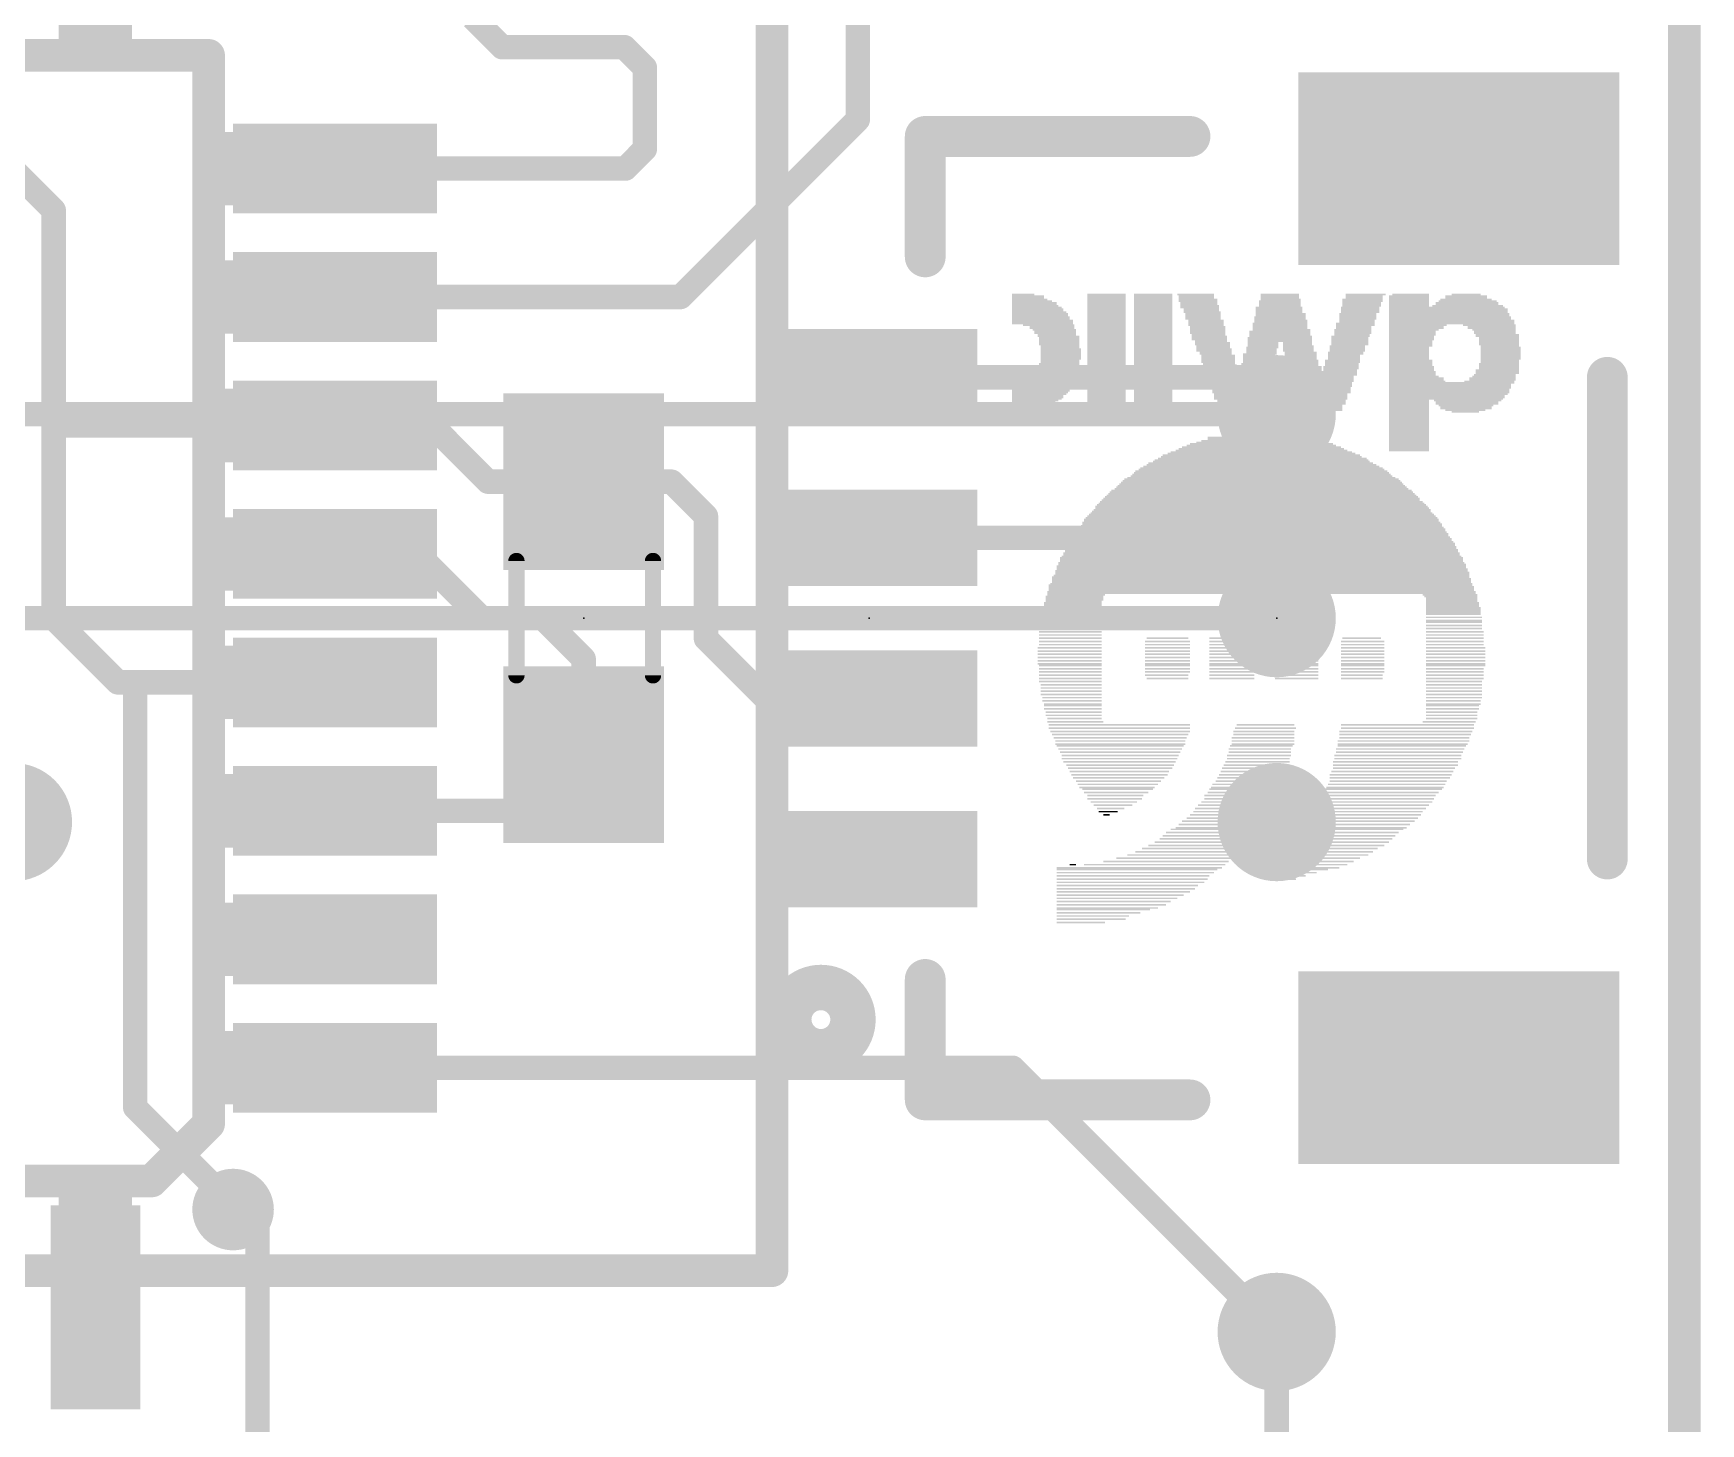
# Model space of a CAD drawing. Extents: x -41 to 66, y -16 to 27.
# Drawn here: x 15.11 to 25.5, y 8.95 to 17.61 of the extents above; entities that cross this region are included whole.
import ezdxf

# ---------------------------------------------------------------- set-up
doc = ezdxf.new("R2010")
doc.units = 0
for name, color, linetype in [('1', 12, 'CONTINUOUS'), ('16', 132, 'CONTINUOUS'), ('18', 110, 'CONTINUOUS'), ('20', 31, 'CONTINUOUS'), ('21', 41, 'CONTINUOUS'), ('22', 40, 'CONTINUOUS'), ('23', 53, 'CONTINUOUS'), ('24', 53, 'CONTINUOUS'), ('51', 53, 'CONTINUOUS')]:
    doc.layers.add(name, color=color, linetype=linetype)

# ---------------------------------------------------------------- blocks, each defined once
blk = doc.blocks.new('RECT')
blk.add_solid([(-0.5, -0.5), (0.5, -0.5), (-0.5, 0.5), (0.5, 0.5)])
blk = doc.blocks.new('ROUNDV')
at = {"const_width": 0.5}
blk.add_lwpolyline([(0, -0.25, 1), (0, 0.25, 1), (0, -0.25)], format="xyb", dxfattribs=at)

msp = doc.modelspace()

# ---------------------------------------------------------------- linework, layer by layer
at = {"layer": '1'}
for points, const_width in [([(25.4, 26.67), (25.4, 0)], 0.2032), ([(20.25, 19.05), (20.25, 17.075)], 0.1524), ([(17.85, 17.71), (18.034, 17.526)], 0.1524), ([(18.034, 17.526), (18.796, 17.526)], 0.1524), ([(18.796, 17.526), (18.923, 17.399)], 0.1524), ([(18.923, 16.891), (18.923, 17.399)], 0.1524), ([(20.25, 17.075), (19.145, 15.97)], 0.1524), ([(14.859, 16.891), (15.24, 16.51)], 0.1524), ([(18.802, 16.77), (18.923, 16.891)], 0.1524), ([(16.9926, 16.77), (18.802, 16.77)], 0.1524), ([(15.24, 16.51), (15.24, 15.17)], 0.1524), ([(16.9926, 15.97), (19.145, 15.97)], 0.1524), ([(20.32, 15.47), (22.63, 15.47)], 0.1524), ([(22.63, 15.47), (22.86, 15.24)], 0.1524), ([(16.9926, 15.17), (15.24, 15.17)], 0.1524), ([(15.24, 13.97), (15.24, 15.17)], 0.1524), ([(16.9926, 15.17), (17.596, 15.17)], 0.1524), ([(17.596, 15.17), (17.946, 14.82)], 0.1524), ([(18.542, 14.82), (17.946, 14.82)], 0.1524), ([(18.542, 14.82), (19.089, 14.82)], 0.1524), ([(19.304, 14.605), (19.089, 14.82)], 0.1524), ([(19.304, 13.843), (19.304, 14.605)], 0.1524), ([(20.32, 14.47), (22.36, 14.47)], 0.1524), ([(22.36, 14.47), (22.86, 13.97)], 0.1524), ([(16.9926, 14.37), (17.507, 14.37)], 0.1524), ([(17.507, 14.37), (17.907, 13.97)], 0.1524), ([(15.64, 13.57), (15.24, 13.97)], 0.1524), ([(17.907, 13.97), (18.288, 13.97)], 0.1524), ([(18.288, 13.97), (18.542, 13.716)], 0.1524), ([(19.677, 13.47), (19.304, 13.843)], 0.1524), ([(18.542, 13.716), (18.542, 13.12)], 0.1524), ([(15.748, 13.57), (15.64, 13.57)], 0.1524), ([(15.748, 10.922), (15.748, 13.57)], 0.1524), ([(16.9926, 13.57), (15.748, 13.57)], 0.1524), ([(20.32, 13.47), (19.677, 13.47)], 0.1524), ([(18.192, 12.77), (18.542, 13.12)], 0.1524), ([(16.9926, 12.77), (18.192, 12.77)], 0.1524), ([(16.9926, 11.17), (21.215, 11.17)], 0.1524), ([(21.215, 11.17), (22.86, 9.525)], 0.1524), ([(16.51, 10.16), (15.748, 10.922)], 0.1524), ([(16.51, 8.509), (16.51, 10.16)], 0.1524)]:
    msp.add_lwpolyline(points, dxfattribs=dict(at, const_width=const_width))
at = {"layer": '1', "const_width": 0.0762}
for points in [[(18.034, 17.5641, 1), (18.034, 17.4879)], [(18.0071, 17.4991, 1), (18.0609, 17.5529)], [(18.8229, 17.5529, 1), (18.7691, 17.4991)], [(18.796, 17.4879, 1), (18.796, 17.5641)], [(18.9611, 17.399, 1), (18.8849, 17.399)], [(18.8961, 17.3721, 1), (18.9499, 17.4259)], [(20.2769, 17.0481, 1), (20.2231, 17.1019)], [(20.2119, 17.075, 1), (20.2881, 17.075)], [(18.9499, 16.8641, 1), (18.8961, 16.9179)], [(16.9926, 16.8081, 1), (16.9926, 16.7319)], [(18.7751, 16.7969, 1), (18.8289, 16.7431)], [(18.802, 16.7319, 1), (18.802, 16.8081)], [(18.8849, 16.891, 1), (18.9611, 16.891)], [(15.2781, 16.51, 1), (15.2019, 16.51)], [(15.2131, 16.4831, 1), (15.2669, 16.5369)], [(16.9926, 16.0081, 1), (16.9926, 15.9319)], [(19.1181, 15.9969, 1), (19.1719, 15.9431)], [(19.145, 15.9319, 1), (19.145, 16.0081)], [(20.32, 15.5081, 1), (20.32, 15.4319)], [(22.6569, 15.4969, 1), (22.6031, 15.4431)], [(22.63, 15.4319, 1), (22.63, 15.5081)], [(22.8331, 15.2131, 1), (22.8869, 15.2669)], [(15.24, 15.2081, 1), (15.24, 15.1319)], [(15.2781, 15.17, 1), (15.2019, 15.17)], [(15.2019, 15.17, 1), (15.2781, 15.17)], [(16.9926, 15.2081, 1), (16.9926, 15.1319)], [(16.9926, 15.1319, 1), (16.9926, 15.2081)], [(17.6229, 15.1969, 1), (17.5691, 15.1431)], [(17.596, 15.1319, 1), (17.596, 15.2081)], [(17.946, 14.8581, 1), (17.946, 14.7819)], [(17.9191, 14.7931, 1), (17.9729, 14.8469)], [(18.542, 14.8581, 1), (18.542, 14.7819)], [(18.542, 14.7819, 1), (18.542, 14.8581)], [(19.1159, 14.8469, 1), (19.0621, 14.7931)], [(19.089, 14.7819, 1), (19.089, 14.8581)], [(19.3421, 14.605, 1), (19.2659, 14.605)], [(19.2771, 14.5781, 1), (19.3309, 14.6319)], [(20.32, 14.5081, 1), (20.32, 14.4319)], [(22.3869, 14.4969, 1), (22.3331, 14.4431)], [(22.36, 14.4319, 1), (22.36, 14.5081)], [(16.9926, 14.4081, 1), (16.9926, 14.3319)], [(17.5339, 14.3969, 1), (17.4801, 14.3431)], [(17.507, 14.3319, 1), (17.507, 14.4081)], [(15.2669, 13.9969, 1), (15.2131, 13.9431)], [(17.907, 14.0081, 1), (17.907, 13.9319)], [(17.8801, 13.9431, 1), (17.9339, 13.9969)], [(18.3149, 13.9969, 1), (18.2611, 13.9431)], [(18.288, 13.9319, 1), (18.288, 14.0081)], [(22.8331, 13.9431, 1), (22.8869, 13.9969)], [(15.2019, 13.97, 1), (15.2781, 13.97)], [(19.2659, 13.843, 1), (19.3421, 13.843)], [(19.3309, 13.8699, 1), (19.2771, 13.8161)], [(18.5801, 13.716, 1), (18.5039, 13.716)], [(18.5151, 13.6891, 1), (18.5689, 13.7429)], [(15.64, 13.6081, 1), (15.64, 13.5319)], [(15.6131, 13.5431, 1), (15.6669, 13.5969)], [(15.7861, 13.57, 1), (15.7099, 13.57)], [(15.748, 13.6081, 1), (15.748, 13.5319)], [(15.748, 13.5319, 1), (15.748, 13.6081)], [(16.9926, 13.5319, 1), (16.9926, 13.6081)], [(19.677, 13.5081, 1), (19.677, 13.4319)], [(19.6501, 13.4431, 1), (19.7039, 13.4969)], [(20.32, 13.4319, 1), (20.32, 13.5081)], [(18.5689, 13.0931, 1), (18.5151, 13.1469)], [(18.5039, 13.12, 1), (18.5801, 13.12)], [(16.9926, 12.8081, 1), (16.9926, 12.7319)], [(18.1651, 12.7969, 1), (18.2189, 12.7431)], [(18.192, 12.7319, 1), (18.192, 12.8081)], [(16.9926, 11.2081, 1), (16.9926, 11.1319)], [(21.2419, 11.1969, 1), (21.1881, 11.1431)], [(21.215, 11.1319, 1), (21.215, 11.2081)], [(15.7099, 10.922, 1), (15.7861, 10.922)], [(15.7749, 10.9489, 1), (15.7211, 10.8951)], [(16.5481, 10.16, 1), (16.4719, 10.16)], [(16.4831, 10.1331, 1), (16.5369, 10.1869)], [(22.8331, 9.4981, 1), (22.8869, 9.5519)]]:
    msp.add_lwpolyline(points, format="xyb", dxfattribs=at)
at = {"layer": '16'}
for points, const_width in [([(25.4, 26.67), (25.4, 0)], 0.2032), ([(12.7, 15.24), (22.86, 15.24)], 0.1524), ([(12.7, 13.97), (22.86, 13.97)], 0.1524), ([(22.86, 9.525), (22.86, 6.8)], 0.1524)]:
    msp.add_lwpolyline(points, dxfattribs=dict(at, const_width=const_width))
at = {"layer": '16', "const_width": 0.0762}
for points in [[(22.86, 15.2019, 1), (22.86, 15.2781)], [(22.86, 13.9319, 1), (22.86, 14.0081)], [(22.8981, 9.525, 1), (22.8219, 9.525)]]:
    msp.add_lwpolyline(points, format="xyb", dxfattribs=at)
at = {"layer": '20', "const_width": 0.2032}
msp.add_lwpolyline([(25.4, 0), (25.4, 26.67)], dxfattribs=at)
at = {"layer": '21'}
for points, const_width in [([(9.195, 17.475), (16.205, 17.475)], 0.2032), ([(16.205, 17.475), (16.205, 10.82)], 0.2032), ([(20.67, 16.22), (20.67, 16.97)], 0.254), ([(20.67, 16.97), (22.32, 16.97)], 0.254), ([(24.92, 12.47), (24.92, 15.47)], 0.254), ([(20.67, 10.97), (20.67, 11.72)], 0.254), ([(22.32, 10.97), (20.67, 10.97)], 0.254), ([(15.85, 10.465), (16.205, 10.82)], 0.2032), ([(15.85, 10.465), (9.195, 10.465)], 0.2032)]:
    msp.add_lwpolyline(points, dxfattribs=dict(at, const_width=const_width))
for points, const_width in [([(16.2558, 17.475, 1), (16.1542, 17.475)], 0.1016), ([(16.205, 17.4242, 1), (16.205, 17.5258)], 0.1016), ([(20.7335, 16.97, 1), (20.6065, 16.97)], 0.127), ([(20.67, 17.0335, 1), (20.67, 16.9065)], 0.127), ([(22.32, 16.9065, 1), (22.32, 17.0335)], 0.127), ([(20.6065, 16.22, 1), (20.7335, 16.22)], 0.127), ([(24.9835, 15.47, 1), (24.8565, 15.47)], 0.127), ([(24.8565, 12.47, 1), (24.9835, 12.47)], 0.127), ([(20.7335, 11.72, 1), (20.6065, 11.72)], 0.127), ([(20.02, 11.3286, 1), (20.02, 11.6114, 1), (20.02, 11.3286)], 0.4), ([(20.67, 11.0335, 1), (20.67, 10.9065)], 0.127), ([(20.6065, 10.97, 1), (20.7335, 10.97)], 0.127), ([(22.32, 10.9065, 1), (22.32, 11.0335)], 0.127), ([(16.2409, 10.7841, 1), (16.1691, 10.8559)], 0.1016), ([(16.1542, 10.82, 1), (16.2558, 10.82)], 0.1016), ([(15.8141, 10.5009, 1), (15.8859, 10.4291)], 0.1016), ([(15.85, 10.4142, 1), (15.85, 10.5158)], 0.1016), ([(16.3576, 10.1346, 1), (16.3576, 10.4394, 1), (16.3576, 10.1346)], 0.2032)]:
    msp.add_lwpolyline(points, format="xyb", dxfattribs=dict(at, const_width=const_width))
at = {"layer": '22', "const_width": 0.2032}
for points in [[(19.715, 9.906), (19.715, 23.106)], [(19.715, 9.906), (14.815, 9.906)]]:
    msp.add_lwpolyline(points, dxfattribs=at)
at = {"layer": '22', "const_width": 0.1016}
for points in [[(19.715, 9.8552, 1), (19.715, 9.9568)], [(19.6642, 9.906, 1), (19.7658, 9.906)]]:
    msp.add_lwpolyline(points, format="xyb", dxfattribs=at)
at = {"layer": '23'}
for p in [(18.542, 13.97), (20.32, 13.97)]:
    msp.add_point(p, dxfattribs=at)
at = {"layer": '24'}
msp.add_point((22.86, 13.97), dxfattribs=at)
at = {"layer": '51', "const_width": 0.1016}
for points in [[(18.123, 14.326), (18.123, 13.614)], [(18.974, 14.326), (18.974, 13.614)]]:
    msp.add_lwpolyline(points, dxfattribs=at)
at = {"layer": '51', "const_width": 0.0508}
for points in [[(18.1484, 14.326, 1), (18.0976, 14.326)], [(18.9994, 14.326, 1), (18.9486, 14.326)], [(18.0976, 13.614, 1), (18.1484, 13.614)], [(18.9486, 13.614, 1), (18.9994, 13.614)]]:
    msp.add_lwpolyline(points, format="xyb", dxfattribs=at)

# ---------------------------------------------------------------- block references
at = {"layer": '1'}
for p, xscale, yscale, rotation in [((23.995, 16.77), 1.2, 2, 90), ((16.9926, 16.77), 1.27, 0.5588, 180), ((16.9926, 15.97), 1.27, 0.5588, 180), ((20.32, 15.47), 0.6, 1.35, 90), ((16.9926, 15.17), 1.27, 0.5588, 180), ((20.32, 14.47), 0.6, 1.35, 90), ((16.9926, 14.37), 1.27, 0.5588, 180), ((16.9926, 13.57), 1.27, 0.5588, 180), ((20.32, 13.47), 0.6, 1.35, 90), ((16.9926, 12.77), 1.27, 0.5588, 180), ((20.32, 12.47), 0.6, 1.35, 90), ((16.9926, 11.97), 1.27, 0.5588, 180), ((23.995, 11.17), 1.2, 2, 90), ((16.9926, 11.17), 1.27, 0.5588, 180), ((15.5, 9.6774), 0.5588, 1.27, 180)]:
    msp.add_blockref('RECT', p, dxfattribs=dict(at, xscale=xscale, yscale=yscale, rotation=rotation))
at = {"layer": '1', "xscale": 1.1, "rotation": 270}
for p in [(18.542, 14.82), (18.542, 13.12)]:
    msp.add_blockref('RECT', p, dxfattribs=at)
at = {"layer": '18', "xscale": 0.7366, "yscale": 0.7366}
for p in [(22.86, 15.24), (22.86, 15.24), (22.86, 13.97), (22.86, 13.97), (14.986, 12.7), (14.986, 12.7), (22.86, 12.7), (22.86, 12.7), (22.86, 9.525), (22.86, 9.525)]:
    msp.add_blockref('ROUNDV', p, dxfattribs=at)
at = {"layer": '22', "rotation": 180}
for p, xscale, yscale in [((21.28, 15.985), 0.14, 0.01), ((21.31, 15.97), 0.2, 0.02), ((21.32, 15.955), 0.22, 0.01), ((21.335, 15.945), 0.25, 0.01), ((21.35, 15.93), 0.28, 0.02), ((21.355, 15.915), 0.29, 0.01), ((21.365, 15.905), 0.31, 0.01), ((21.37, 15.89), 0.32, 0.02), ((21.8, 15.985), 0.24, 0.01), ((21.8, 15.97), 0.24, 0.02), ((21.8, 15.955), 0.24, 0.01), ((21.8, 15.945), 0.24, 0.01), ((21.8, 15.93), 0.24, 0.02), ((21.8, 15.915), 0.24, 0.01), ((21.8, 15.905), 0.24, 0.01), ((21.8, 15.89), 0.24, 0.02), ((22.09, 15.985), 0.24, 0.01), ((22.09, 15.97), 0.24, 0.02), ((22.09, 15.955), 0.24, 0.01), ((22.09, 15.945), 0.24, 0.01), ((22.09, 15.93), 0.24, 0.02), ((22.09, 15.915), 0.24, 0.01), ((22.09, 15.905), 0.24, 0.01), ((22.09, 15.89), 0.24, 0.02), ((22.355, 15.985), 0.23, 0.01), ((22.36, 15.97), 0.22, 0.02), ((22.37, 15.955), 0.24, 0.01), ((22.37, 15.945), 0.24, 0.01), ((22.375, 15.93), 0.23, 0.02), ((22.38, 15.915), 0.24, 0.01), ((22.38, 15.905), 0.24, 0.01), ((22.39, 15.89), 0.22, 0.02), ((22.875, 15.905), 0.29, 0.01), ((22.875, 15.89), 0.29, 0.02), ((22.88, 15.945), 0.26, 0.01), ((22.88, 15.93), 0.26, 0.02), ((22.88, 15.915), 0.26, 0.01), ((22.88, 15.985), 0.24, 0.01), ((22.88, 15.97), 0.24, 0.02), ((22.885, 15.955), 0.25, 0.01), ((23.38, 15.905), 0.24, 0.01), ((23.38, 15.89), 0.24, 0.02), ((23.395, 15.955), 0.25, 0.01), ((23.395, 15.945), 0.25, 0.01), ((23.39, 15.93), 0.24, 0.02), ((23.39, 15.915), 0.24, 0.01), ((23.415, 15.985), 0.25, 0.01), ((23.405, 15.97), 0.23, 0.02), ((23.685, 15.97), 0.25, 0.02), ((23.685, 15.955), 0.25, 0.01), ((23.685, 15.945), 0.25, 0.01), ((23.685, 15.93), 0.25, 0.02), ((23.685, 15.915), 0.25, 0.01), ((23.92, 15.905), 0.72, 0.01), ((23.93, 15.89), 0.74, 0.02), ((23.695, 15.985), 0.23, 0.01), ((24.05, 15.915), 0.44, 0.01), ((24.045, 15.93), 0.39, 0.02), ((24.05, 15.945), 0.36, 0.01), ((24.04, 15.955), 0.32, 0.01), ((24.04, 15.97), 0.26, 0.02), ((24.04, 15.985), 0.18, 0.01), ((21.38, 15.875), 0.34, 0.01), ((21.385, 15.86), 0.35, 0.02), ((21.39, 15.845), 0.36, 0.01), ((21.39, 15.835), 0.36, 0.01), ((21.4, 15.82), 0.38, 0.02), ((21.4, 15.805), 0.38, 0.01), ((21.44, 15.795), 0.32, 0.01), ((21.8, 15.875), 0.24, 0.01), ((21.8, 15.86), 0.24, 0.02), ((21.8, 15.845), 0.24, 0.01), ((21.8, 15.835), 0.24, 0.01), ((21.8, 15.82), 0.24, 0.02), ((21.8, 15.805), 0.24, 0.01), ((21.8, 15.795), 0.24, 0.01), ((22.09, 15.875), 0.24, 0.01), ((22.09, 15.86), 0.24, 0.02), ((22.09, 15.845), 0.24, 0.01), ((22.09, 15.835), 0.24, 0.01), ((22.09, 15.82), 0.24, 0.02), ((22.09, 15.805), 0.24, 0.01), ((22.09, 15.795), 0.24, 0.01), ((22.395, 15.875), 0.23, 0.01), ((22.4, 15.86), 0.22, 0.02), ((22.4, 15.845), 0.22, 0.01), ((22.4, 15.835), 0.22, 0.01), ((22.42, 15.82), 0.22, 0.02), ((22.42, 15.805), 0.22, 0.01), ((22.42, 15.795), 0.22, 0.01), ((22.88, 15.805), 0.34, 0.01), ((22.88, 15.795), 0.34, 0.01), ((22.88, 15.845), 0.32, 0.01), ((22.88, 15.835), 0.32, 0.01), ((22.885, 15.82), 0.33, 0.02), ((22.875, 15.875), 0.29, 0.01), ((22.885, 15.86), 0.31, 0.02), ((23.35, 15.805), 0.24, 0.01), ((23.35, 15.795), 0.24, 0.01), ((23.365, 15.86), 0.23, 0.02), ((23.365, 15.845), 0.23, 0.01), ((23.365, 15.835), 0.23, 0.01), ((23.36, 15.82), 0.22, 0.02), ((23.38, 15.875), 0.24, 0.01), ((23.93, 15.875), 0.74, 0.01), ((23.935, 15.86), 0.75, 0.02), ((23.94, 15.845), 0.76, 0.01), ((23.94, 15.835), 0.76, 0.01), ((23.95, 15.82), 0.78, 0.02), ((23.95, 15.805), 0.78, 0.01), ((23.74, 15.795), 0.36, 0.01), ((24.185, 15.795), 0.33, 0.01), ((21.46, 15.78), 0.28, 0.02), ((21.475, 15.765), 0.27, 0.01), ((21.48, 15.75), 0.26, 0.02), ((21.49, 15.735), 0.24, 0.01), ((21.5, 15.725), 0.26, 0.01), ((21.505, 15.71), 0.25, 0.02), ((21.505, 15.695), 0.25, 0.01), ((21.505, 15.68), 0.25, 0.02), ((21.8, 15.78), 0.24, 0.02), ((21.8, 15.765), 0.24, 0.01), ((21.8, 15.75), 0.24, 0.02), ((21.8, 15.735), 0.24, 0.01), ((21.8, 15.725), 0.24, 0.01), ((21.8, 15.71), 0.24, 0.02), ((21.8, 15.695), 0.24, 0.01), ((21.8, 15.68), 0.24, 0.02), ((22.09, 15.78), 0.24, 0.02), ((22.09, 15.765), 0.24, 0.01), ((22.09, 15.75), 0.24, 0.02), ((22.09, 15.735), 0.24, 0.01), ((22.09, 15.725), 0.24, 0.01), ((22.09, 15.71), 0.24, 0.02), ((22.09, 15.695), 0.24, 0.01), ((22.09, 15.68), 0.24, 0.02), ((22.43, 15.78), 0.22, 0.02), ((22.43, 15.765), 0.22, 0.01), ((22.43, 15.75), 0.22, 0.02), ((22.435, 15.735), 0.21, 0.01), ((22.44, 15.725), 0.22, 0.01), ((22.44, 15.71), 0.22, 0.02), ((22.45, 15.695), 0.2, 0.01), ((22.46, 15.68), 0.22, 0.02), ((22.88, 15.71), 0.4, 0.02), ((22.88, 15.695), 0.4, 0.01), ((22.775, 15.68), 0.19, 0.02), ((22.88, 15.75), 0.38, 0.02), ((22.88, 15.735), 0.38, 0.01), ((22.885, 15.725), 0.39, 0.01), ((22.88, 15.78), 0.34, 0.02), ((22.89, 15.765), 0.36, 0.01), ((22.99, 15.68), 0.18, 0.02), ((23.32, 15.725), 0.24, 0.01), ((23.315, 15.71), 0.23, 0.02), ((23.315, 15.695), 0.23, 0.01), ((23.315, 15.68), 0.23, 0.02), ((23.335, 15.765), 0.23, 0.01), ((23.335, 15.75), 0.23, 0.02), ((23.33, 15.735), 0.22, 0.01), ((23.34, 15.78), 0.22, 0.02), ((23.73, 15.78), 0.34, 0.02), ((23.715, 15.765), 0.31, 0.01), ((23.705, 15.75), 0.29, 0.02), ((23.705, 15.735), 0.29, 0.01), ((23.7, 15.725), 0.28, 0.01), ((23.7, 15.71), 0.28, 0.02), ((23.695, 15.695), 0.27, 0.01), ((23.695, 15.68), 0.27, 0.02), ((24.2, 15.78), 0.3, 0.02), ((24.215, 15.765), 0.27, 0.01), ((24.22, 15.75), 0.26, 0.02), ((24.235, 15.735), 0.27, 0.01), ((24.235, 15.725), 0.27, 0.01), ((24.245, 15.71), 0.25, 0.02), ((24.245, 15.695), 0.25, 0.01), ((24.245, 15.68), 0.25, 0.02), ((21.51, 15.665), 0.24, 0.01), ((21.51, 15.655), 0.24, 0.01), ((21.515, 15.64), 0.25, 0.02), ((21.515, 15.625), 0.25, 0.01), ((21.515, 15.615), 0.25, 0.01), ((21.515, 15.6), 0.25, 0.02), ((21.515, 15.585), 0.25, 0.01), ((21.8, 15.665), 0.24, 0.01), ((21.8, 15.655), 0.24, 0.01), ((21.8, 15.64), 0.24, 0.02), ((21.8, 15.625), 0.24, 0.01), ((21.8, 15.615), 0.24, 0.01), ((21.8, 15.6), 0.24, 0.02), ((21.8, 15.585), 0.24, 0.01), ((22.09, 15.665), 0.24, 0.01), ((22.09, 15.655), 0.24, 0.01), ((22.09, 15.64), 0.24, 0.02), ((22.09, 15.625), 0.24, 0.01), ((22.09, 15.615), 0.24, 0.01), ((22.09, 15.6), 0.24, 0.02), ((22.09, 15.585), 0.24, 0.01), ((22.465, 15.665), 0.21, 0.01), ((22.465, 15.655), 0.21, 0.01), ((22.47, 15.64), 0.22, 0.02), ((22.48, 15.625), 0.2, 0.01), ((22.48, 15.615), 0.2, 0.01), ((22.495, 15.6), 0.21, 0.02), ((22.495, 15.585), 0.21, 0.01), ((22.755, 15.615), 0.21, 0.01), ((22.75, 15.6), 0.2, 0.02), ((22.75, 15.585), 0.2, 0.01), ((22.77, 15.655), 0.2, 0.01), ((22.765, 15.64), 0.19, 0.02), ((22.765, 15.625), 0.19, 0.01), ((22.775, 15.665), 0.19, 0.01), ((22.995, 15.665), 0.19, 0.01), ((22.995, 15.655), 0.19, 0.01), ((22.995, 15.64), 0.19, 0.02), ((23.01, 15.625), 0.2, 0.01), ((23.01, 15.615), 0.2, 0.01), ((23.01, 15.6), 0.2, 0.02), ((23.02, 15.585), 0.18, 0.01), ((23.29, 15.625), 0.22, 0.01), ((23.29, 15.615), 0.22, 0.01), ((23.28, 15.6), 0.2, 0.02), ((23.28, 15.585), 0.2, 0.01), ((23.3, 15.665), 0.22, 0.01), ((23.3, 15.655), 0.22, 0.01), ((23.3, 15.64), 0.22, 0.02), ((23.695, 15.665), 0.27, 0.01), ((23.685, 15.655), 0.25, 0.01), ((23.685, 15.64), 0.25, 0.02), ((23.685, 15.625), 0.25, 0.01), ((23.685, 15.615), 0.25, 0.01), ((23.685, 15.6), 0.25, 0.02), ((23.685, 15.585), 0.25, 0.01), ((24.25, 15.665), 0.24, 0.01), ((24.255, 15.655), 0.25, 0.01), ((24.255, 15.64), 0.25, 0.02), ((24.255, 15.625), 0.25, 0.01), ((24.255, 15.615), 0.25, 0.01), ((24.255, 15.6), 0.25, 0.02), ((24.255, 15.585), 0.25, 0.01), ((21.475, 15.475), 0.27, 0.01), ((21.48, 15.485), 0.26, 0.01), ((21.5, 15.515), 0.26, 0.01), ((21.49, 15.5), 0.24, 0.02), ((21.505, 15.555), 0.25, 0.01), ((21.505, 15.545), 0.25, 0.01), ((21.505, 15.53), 0.25, 0.02), ((21.51, 15.57), 0.24, 0.02), ((21.8, 15.57), 0.24, 0.02), ((21.8, 15.555), 0.24, 0.01), ((21.8, 15.545), 0.24, 0.01), ((21.8, 15.53), 0.24, 0.02), ((21.8, 15.515), 0.24, 0.01), ((21.8, 15.5), 0.24, 0.02), ((21.8, 15.485), 0.24, 0.01), ((21.8, 15.475), 0.24, 0.01), ((22.09, 15.57), 0.24, 0.02), ((22.09, 15.555), 0.24, 0.01), ((22.09, 15.545), 0.24, 0.01), ((22.09, 15.53), 0.24, 0.02), ((22.09, 15.515), 0.24, 0.01), ((22.09, 15.5), 0.24, 0.02), ((22.09, 15.485), 0.24, 0.01), ((22.09, 15.475), 0.24, 0.01), ((22.495, 15.57), 0.21, 0.02), ((22.5, 15.555), 0.2, 0.01), ((22.505, 15.545), 0.21, 0.01), ((22.505, 15.53), 0.21, 0.02), ((22.515, 15.515), 0.19, 0.01), ((22.62, 15.5), 0.4, 0.02), ((22.62, 15.485), 0.4, 0.01), ((22.625, 15.475), 0.39, 0.01), ((22.725, 15.515), 0.21, 0.01), ((22.745, 15.555), 0.21, 0.01), ((22.735, 15.545), 0.19, 0.01), ((22.735, 15.53), 0.19, 0.02), ((22.75, 15.57), 0.2, 0.02), ((23.025, 15.57), 0.19, 0.02), ((23.025, 15.555), 0.19, 0.01), ((23.03, 15.545), 0.18, 0.01), ((23.04, 15.53), 0.2, 0.02), ((23.04, 15.515), 0.2, 0.01), ((23.16, 15.5), 0.4, 0.02), ((23.16, 15.485), 0.4, 0.01), ((23.15, 15.475), 0.38, 0.01), ((23.26, 15.53), 0.22, 0.02), ((23.255, 15.515), 0.21, 0.01), ((23.27, 15.57), 0.22, 0.02), ((23.265, 15.555), 0.21, 0.01), ((23.265, 15.545), 0.21, 0.01), ((23.695, 15.57), 0.27, 0.02), ((23.695, 15.555), 0.27, 0.01), ((23.695, 15.545), 0.27, 0.01), ((23.7, 15.53), 0.28, 0.02), ((23.7, 15.515), 0.28, 0.01), ((23.705, 15.5), 0.29, 0.02), ((23.705, 15.485), 0.29, 0.01), ((23.715, 15.475), 0.31, 0.01), ((24.215, 15.475), 0.27, 0.01), ((24.22, 15.485), 0.26, 0.01), ((24.235, 15.515), 0.27, 0.01), ((24.235, 15.5), 0.27, 0.02), ((24.245, 15.555), 0.25, 0.01), ((24.245, 15.545), 0.25, 0.01), ((24.245, 15.53), 0.25, 0.02), ((24.25, 15.57), 0.24, 0.02), ((21.4, 15.435), 0.38, 0.01), ((21.4, 15.42), 0.38, 0.02), ((21.39, 15.405), 0.36, 0.01), ((21.39, 15.39), 0.36, 0.02), ((21.385, 15.375), 0.35, 0.01), ((21.45, 15.445), 0.3, 0.01), ((21.46, 15.46), 0.28, 0.02), ((21.8, 15.46), 0.24, 0.02), ((21.8, 15.445), 0.24, 0.01), ((21.8, 15.435), 0.24, 0.01), ((21.8, 15.42), 0.24, 0.02), ((21.8, 15.405), 0.24, 0.01), ((21.8, 15.39), 0.24, 0.02), ((21.8, 15.375), 0.24, 0.01), ((22.09, 15.46), 0.24, 0.02), ((22.09, 15.445), 0.24, 0.01), ((22.09, 15.435), 0.24, 0.01), ((22.09, 15.42), 0.24, 0.02), ((22.09, 15.405), 0.24, 0.01), ((22.09, 15.39), 0.24, 0.02), ((22.09, 15.375), 0.24, 0.01), ((22.615, 15.46), 0.37, 0.02), ((22.615, 15.445), 0.37, 0.01), ((22.62, 15.435), 0.36, 0.01), ((22.615, 15.42), 0.35, 0.02), ((22.625, 15.405), 0.33, 0.01), ((22.625, 15.39), 0.33, 0.02), ((22.625, 15.375), 0.33, 0.01), ((23.155, 15.46), 0.37, 0.02), ((23.155, 15.445), 0.37, 0.01), ((23.15, 15.435), 0.36, 0.01), ((23.155, 15.42), 0.35, 0.02), ((23.15, 15.405), 0.34, 0.01), ((23.15, 15.39), 0.34, 0.02), ((23.15, 15.375), 0.34, 0.01), ((23.73, 15.46), 0.34, 0.02), ((23.735, 15.445), 0.35, 0.01), ((23.95, 15.435), 0.78, 0.01), ((23.94, 15.42), 0.76, 0.02), ((23.94, 15.405), 0.76, 0.01), ((23.935, 15.39), 0.75, 0.02), ((23.935, 15.375), 0.75, 0.01), ((24.185, 15.445), 0.31, 0.01), ((24.205, 15.46), 0.29, 0.02), ((21.38, 15.365), 0.34, 0.01), ((21.37, 15.35), 0.32, 0.02), ((21.365, 15.335), 0.31, 0.01), ((21.355, 15.325), 0.29, 0.01), ((21.345, 15.31), 0.27, 0.02), ((21.335, 15.295), 0.25, 0.01), ((21.32, 15.28), 0.22, 0.02), ((21.8, 15.365), 0.24, 0.01), ((21.8, 15.35), 0.24, 0.02), ((21.8, 15.335), 0.24, 0.01), ((21.8, 15.325), 0.24, 0.01), ((21.8, 15.31), 0.24, 0.02), ((21.8, 15.295), 0.24, 0.01), ((21.8, 15.28), 0.24, 0.02), ((22.09, 15.365), 0.24, 0.01), ((22.09, 15.35), 0.24, 0.02), ((22.09, 15.335), 0.24, 0.01), ((22.09, 15.325), 0.24, 0.01), ((22.09, 15.31), 0.24, 0.02), ((22.09, 15.295), 0.24, 0.01), ((22.09, 15.28), 0.24, 0.02), ((22.625, 15.365), 0.31, 0.01), ((22.625, 15.35), 0.31, 0.02), ((22.625, 15.335), 0.31, 0.01), ((22.625, 15.325), 0.27, 0.01), ((22.625, 15.31), 0.27, 0.02), ((22.63, 15.295), 0.26, 0.01), ((22.625, 15.28), 0.25, 0.02), ((23.15, 15.365), 0.3, 0.01), ((23.15, 15.35), 0.3, 0.02), ((23.15, 15.335), 0.3, 0.01), ((23.15, 15.325), 0.28, 0.01), ((23.15, 15.31), 0.28, 0.02), ((23.14, 15.295), 0.26, 0.01), ((23.145, 15.28), 0.25, 0.02), ((23.93, 15.365), 0.74, 0.01), ((23.92, 15.35), 0.72, 0.02), ((23.915, 15.335), 0.71, 0.01), ((23.685, 15.325), 0.25, 0.01), ((23.685, 15.31), 0.25, 0.02), ((23.685, 15.295), 0.25, 0.01), ((23.685, 15.28), 0.25, 0.02), ((24.05, 15.325), 0.42, 0.01), ((24.045, 15.31), 0.39, 0.02), ((24.04, 15.295), 0.34, 0.01), ((24.04, 15.28), 0.32, 0.02), ((21.3, 15.265), 0.18, 0.01), ((21.275, 15.255), 0.13, 0.01), ((21.8, 15.265), 0.24, 0.01), ((22.09, 15.265), 0.24, 0.01), ((22.625, 15.265), 0.25, 0.01), ((23.145, 15.265), 0.25, 0.01), ((23.685, 15.265), 0.25, 0.01), ((23.685, 15.255), 0.25, 0.01), ((23.685, 15.24), 0.25, 0.02), ((23.685, 15.225), 0.25, 0.01), ((23.685, 15.21), 0.25, 0.02), ((23.685, 15.195), 0.25, 0.01), ((23.685, 15.185), 0.25, 0.01), ((23.685, 15.17), 0.25, 0.02), ((24.035, 15.265), 0.25, 0.01), ((24.035, 15.255), 0.17, 0.01), ((22.765, 15.065), 0.81, 0.01), ((22.765, 15.075), 0.75, 0.01), ((22.765, 15.09), 0.67, 0.02), ((22.765, 15.11), 0.47, 0.02), ((22.765, 15.13), 0.13, 0.02), ((23.685, 15.155), 0.25, 0.01), ((23.685, 15.145), 0.25, 0.01), ((23.685, 15.13), 0.25, 0.02), ((23.685, 15.115), 0.25, 0.01), ((23.685, 15.1), 0.25, 0.02), ((23.685, 15.085), 0.25, 0.01), ((23.685, 15.075), 0.25, 0.01), ((23.685, 15.06), 0.25, 0.02), ((22.765, 14.955), 1.33, 0.01), ((22.77, 14.965), 1.3, 0.01), ((22.765, 14.975), 1.25, 0.01), ((22.765, 14.985), 1.23, 0.01), ((22.765, 14.995), 1.17, 0.01), ((22.765, 15.005), 1.13, 0.01), ((22.765, 15.015), 1.07, 0.01), ((22.765, 15.025), 1.03, 0.01), ((22.765, 15.035), 0.99, 0.01), ((22.765, 15.045), 0.93, 0.01), ((22.765, 15.055), 0.89, 0.01), ((23.685, 15.045), 0.25, 0.01), ((23.685, 15.03), 0.25, 0.02), ((23.685, 15.015), 0.25, 0.01), ((22.765, 14.855), 1.63, 0.01), ((22.765, 14.865), 1.61, 0.01), ((22.765, 14.875), 1.59, 0.01), ((22.765, 14.885), 1.57, 0.01), ((22.765, 14.895), 1.53, 0.01), ((22.765, 14.905), 1.51, 0.01), ((22.765, 14.915), 1.47, 0.01), ((22.765, 14.925), 1.43, 0.01), ((22.76, 14.935), 1.4, 0.01), ((22.765, 14.945), 1.35, 0.01), ((22.765, 14.755), 1.89, 0.01), ((22.765, 14.765), 1.87, 0.01), ((22.765, 14.775), 1.83, 0.01), ((22.765, 14.785), 1.81, 0.01), ((22.765, 14.795), 1.79, 0.01), ((22.765, 14.805), 1.77, 0.01), ((22.765, 14.815), 1.75, 0.01), ((22.765, 14.825), 1.73, 0.01), ((22.765, 14.835), 1.71, 0.01), ((22.765, 14.845), 1.67, 0.01), ((22.77, 14.645), 2.1, 0.01), ((22.765, 14.665), 2.07, 0.01), ((22.77, 14.655), 2.08, 0.01), ((22.765, 14.675), 2.05, 0.01), ((22.765, 14.685), 2.03, 0.01), ((22.765, 14.695), 2.01, 0.01), ((22.76, 14.705), 1.98, 0.01), ((22.765, 14.715), 1.97, 0.01), ((22.765, 14.725), 1.95, 0.01), ((22.765, 14.735), 1.93, 0.01), ((22.765, 14.745), 1.91, 0.01), ((22.765, 14.545), 2.25, 0.01), ((22.765, 14.565), 2.23, 0.01), ((22.77, 14.555), 2.24, 0.01), ((22.765, 14.585), 2.21, 0.01), ((22.765, 14.575), 2.21, 0.01), ((22.765, 14.595), 2.19, 0.01), ((22.765, 14.605), 2.17, 0.01), ((22.765, 14.615), 2.15, 0.01), ((22.765, 14.625), 2.13, 0.01), ((22.765, 14.635), 2.11, 0.01), ((22.765, 14.445), 2.39, 0.01), ((22.765, 14.465), 2.37, 0.01), ((22.765, 14.455), 2.37, 0.01), ((22.765, 14.475), 2.35, 0.01), ((22.765, 14.495), 2.33, 0.01), ((22.765, 14.485), 2.33, 0.01), ((22.76, 14.515), 2.3, 0.01), ((22.765, 14.505), 2.31, 0.01), ((22.765, 14.525), 2.29, 0.01), ((22.765, 14.535), 2.27, 0.01), ((22.765, 14.345), 2.51, 0.01), ((22.765, 14.335), 2.51, 0.01), ((22.765, 14.355), 2.49, 0.01), ((22.765, 14.375), 2.47, 0.01), ((22.765, 14.365), 2.47, 0.01), ((22.765, 14.395), 2.45, 0.01), ((22.765, 14.385), 2.45, 0.01), ((22.765, 14.405), 2.43, 0.01), ((22.765, 14.435), 2.41, 0.01), ((22.765, 14.425), 2.41, 0.01), ((22.77, 14.415), 2.42, 0.01), ((22.765, 14.235), 2.59, 0.01), ((22.765, 14.265), 2.57, 0.01), ((22.77, 14.255), 2.58, 0.01), ((22.77, 14.245), 2.58, 0.01), ((22.765, 14.295), 2.55, 0.01), ((22.765, 14.285), 2.55, 0.01), ((22.77, 14.275), 2.56, 0.01), ((22.765, 14.315), 2.53, 0.01), ((22.77, 14.305), 2.54, 0.01), ((22.765, 14.325), 2.51, 0.01), ((22.765, 14.135), 2.67, 0.01), ((22.765, 14.125), 2.67, 0.01), ((22.76, 14.175), 2.64, 0.01), ((22.765, 14.165), 2.65, 0.01), ((22.765, 14.155), 2.65, 0.01), ((22.765, 14.145), 2.65, 0.01), ((22.765, 14.185), 2.63, 0.01), ((22.76, 14.225), 2.6, 0.01), ((22.765, 14.215), 2.61, 0.01), ((22.765, 14.205), 2.61, 0.01), ((22.765, 14.195), 2.61, 0.01), ((21.59, 14.065), 0.36, 0.01), ((21.59, 14.055), 0.36, 0.01), ((21.59, 14.045), 0.36, 0.01), ((21.59, 14.035), 0.36, 0.01), ((21.59, 14.025), 0.36, 0.01), ((21.6, 14.105), 0.36, 0.01), ((21.6, 14.095), 0.36, 0.01), ((21.6, 14.085), 0.36, 0.01), ((21.595, 14.075), 0.35, 0.01), ((21.61, 14.115), 0.36, 0.01), ((23.94, 14.115), 0.34, 0.01), ((23.945, 14.105), 0.33, 0.01), ((23.95, 14.095), 0.32, 0.01), ((23.95, 14.085), 0.32, 0.01), ((23.95, 14.075), 0.32, 0.01), ((23.955, 14.065), 0.33, 0.01), ((23.955, 14.055), 0.33, 0.01), ((23.955, 14.045), 0.33, 0.01), ((23.96, 14.035), 0.34, 0.01), ((23.96, 14.025), 0.34, 0.01), ((21.58, 13.955), 0.38, 0.01), ((21.58, 13.945), 0.38, 0.01), ((21.58, 13.925), 0.38, 0.01), ((21.585, 13.995), 0.37, 0.01), ((21.585, 13.975), 0.37, 0.01), ((21.59, 14.015), 0.36, 0.01), ((21.59, 14.005), 0.36, 0.01), ((23.96, 14.015), 0.34, 0.01), ((23.96, 14.005), 0.34, 0.01), ((23.96, 13.995), 0.34, 0.01), ((23.965, 13.975), 0.35, 0.01), ((23.965, 13.955), 0.35, 0.01), ((23.965, 13.945), 0.35, 0.01), ((23.965, 13.925), 0.35, 0.01), ((21.575, 13.885), 0.39, 0.01), ((21.575, 13.865), 0.39, 0.01), ((21.575, 13.845), 0.39, 0.01), ((21.575, 13.825), 0.39, 0.01), ((21.58, 13.905), 0.38, 0.01), ((22.18, 13.825), 0.28, 0.01), ((22.18, 13.845), 0.26, 0.01), ((22.575, 13.845), 0.27, 0.01), ((22.58, 13.825), 0.28, 0.01), ((22.98, 13.845), 0.26, 0.01), ((22.985, 13.825), 0.27, 0.01), ((23.395, 13.825), 0.27, 0.01), ((23.39, 13.845), 0.24, 0.01), ((23.965, 13.905), 0.35, 0.01), ((23.97, 13.885), 0.36, 0.01), ((23.97, 13.865), 0.36, 0.01), ((23.97, 13.845), 0.36, 0.01), ((23.97, 13.825), 0.36, 0.01), ((21.57, 13.785), 0.4, 0.01), ((21.57, 13.765), 0.4, 0.01), ((21.57, 13.745), 0.4, 0.01), ((21.57, 13.725), 0.4, 0.01), ((21.575, 13.805), 0.39, 0.01), ((22.18, 13.805), 0.28, 0.01), ((22.18, 13.785), 0.28, 0.01), ((22.18, 13.765), 0.28, 0.01), ((22.18, 13.745), 0.28, 0.01), ((22.18, 13.725), 0.28, 0.01), ((22.58, 13.805), 0.28, 0.01), ((22.58, 13.785), 0.28, 0.01), ((22.58, 13.765), 0.28, 0.01), ((22.58, 13.745), 0.28, 0.01), ((22.58, 13.725), 0.28, 0.01), ((22.985, 13.805), 0.27, 0.01), ((22.985, 13.785), 0.27, 0.01), ((22.985, 13.765), 0.27, 0.01), ((22.985, 13.745), 0.27, 0.01), ((22.985, 13.725), 0.27, 0.01), ((23.395, 13.805), 0.27, 0.01), ((23.395, 13.785), 0.27, 0.01), ((23.395, 13.765), 0.27, 0.01), ((23.395, 13.745), 0.27, 0.01), ((23.395, 13.725), 0.27, 0.01), ((23.97, 13.805), 0.36, 0.01), ((23.975, 13.785), 0.37, 0.01), ((23.975, 13.765), 0.37, 0.01), ((23.975, 13.745), 0.37, 0.01), ((23.975, 13.725), 0.37, 0.01), ((21.57, 13.705), 0.4, 0.01), ((21.57, 13.685), 0.4, 0.01), ((21.575, 13.675), 0.39, 0.01), ((21.575, 13.655), 0.39, 0.01), ((21.575, 13.635), 0.39, 0.01), ((21.575, 13.615), 0.39, 0.01), ((22.18, 13.705), 0.28, 0.01), ((22.18, 13.685), 0.28, 0.01), ((22.18, 13.675), 0.28, 0.01), ((22.18, 13.655), 0.28, 0.01), ((22.18, 13.635), 0.28, 0.01), ((22.175, 13.615), 0.27, 0.01), ((22.58, 13.705), 0.28, 0.01), ((22.58, 13.685), 0.28, 0.01), ((22.58, 13.675), 0.28, 0.01), ((22.58, 13.655), 0.28, 0.01), ((22.58, 13.635), 0.28, 0.01), ((22.58, 13.615), 0.28, 0.01), ((22.985, 13.705), 0.27, 0.01), ((22.985, 13.685), 0.27, 0.01), ((22.985, 13.675), 0.27, 0.01), ((22.985, 13.655), 0.27, 0.01), ((22.985, 13.635), 0.27, 0.01), ((22.985, 13.615), 0.27, 0.01), ((23.395, 13.705), 0.27, 0.01), ((23.395, 13.685), 0.27, 0.01), ((23.395, 13.675), 0.27, 0.01), ((23.395, 13.655), 0.27, 0.01), ((23.395, 13.635), 0.27, 0.01), ((23.39, 13.615), 0.26, 0.01), ((23.975, 13.705), 0.37, 0.01), ((23.975, 13.685), 0.37, 0.01), ((23.975, 13.675), 0.37, 0.01), ((23.97, 13.655), 0.36, 0.01), ((23.97, 13.635), 0.36, 0.01), ((23.97, 13.615), 0.36, 0.01), ((21.575, 13.595), 0.39, 0.01), ((21.575, 13.575), 0.39, 0.01), ((21.58, 13.555), 0.38, 0.01), ((21.58, 13.535), 0.38, 0.01), ((21.58, 13.515), 0.38, 0.01), ((22.18, 13.595), 0.26, 0.01), ((22.58, 13.595), 0.28, 0.01), ((22.985, 13.595), 0.27, 0.01), ((23.39, 13.595), 0.26, 0.01), ((23.97, 13.595), 0.36, 0.01), ((23.965, 13.575), 0.35, 0.01), ((23.965, 13.555), 0.35, 0.01), ((23.965, 13.535), 0.35, 0.01), ((23.965, 13.515), 0.35, 0.01), ((21.58, 13.495), 0.38, 0.01), ((21.585, 13.475), 0.37, 0.01), ((21.585, 13.455), 0.37, 0.01), ((21.59, 13.435), 0.36, 0.01), ((21.59, 13.425), 0.36, 0.01), ((21.59, 13.405), 0.36, 0.01), ((23.965, 13.495), 0.35, 0.01), ((23.965, 13.475), 0.35, 0.01), ((23.96, 13.455), 0.34, 0.01), ((23.96, 13.435), 0.34, 0.01), ((23.955, 13.425), 0.33, 0.01), ((23.955, 13.405), 0.33, 0.01), ((21.595, 13.385), 0.35, 0.01), ((21.595, 13.365), 0.35, 0.01), ((21.6, 13.345), 0.34, 0.01), ((21.605, 13.325), 0.35, 0.01), ((21.88, 13.305), 0.88, 0.01), ((22.79, 13.305), 0.36, 0.01), ((23.675, 13.305), 0.83, 0.01), ((23.935, 13.325), 0.33, 0.01), ((23.95, 13.385), 0.32, 0.01), ((23.95, 13.365), 0.32, 0.01), ((23.95, 13.345), 0.32, 0.01), ((21.88, 13.285), 0.88, 0.01), ((21.885, 13.265), 0.87, 0.01), ((21.885, 13.245), 0.85, 0.01), ((21.885, 13.225), 0.83, 0.01), ((21.885, 13.205), 0.81, 0.01), ((22.775, 13.225), 0.39, 0.01), ((22.775, 13.205), 0.39, 0.01), ((22.78, 13.265), 0.38, 0.01), ((22.78, 13.245), 0.38, 0.01), ((22.79, 13.285), 0.38, 0.01), ((23.65, 13.205), 0.82, 0.01), ((23.665, 13.265), 0.83, 0.01), ((23.66, 13.245), 0.82, 0.01), ((23.655, 13.225), 0.81, 0.01), ((23.675, 13.285), 0.83, 0.01), ((21.885, 13.185), 0.81, 0.01), ((21.885, 13.175), 0.79, 0.01), ((21.885, 13.155), 0.77, 0.01), ((21.885, 13.135), 0.75, 0.01), ((21.885, 13.115), 0.73, 0.01), ((21.88, 13.095), 0.72, 0.01), ((22.75, 13.115), 0.4, 0.01), ((22.745, 13.095), 0.39, 0.01), ((22.755, 13.155), 0.39, 0.01), ((22.755, 13.135), 0.39, 0.01), ((22.765, 13.175), 0.39, 0.01), ((22.775, 13.185), 0.39, 0.01), ((23.615, 13.115), 0.79, 0.01), ((23.615, 13.095), 0.79, 0.01), ((23.63, 13.155), 0.8, 0.01), ((23.625, 13.135), 0.79, 0.01), ((23.645, 13.185), 0.81, 0.01), ((23.64, 13.175), 0.8, 0.01), ((21.88, 13.075), 0.7, 0.01), ((21.885, 13.055), 0.67, 0.01), ((21.885, 13.035), 0.65, 0.01), ((21.88, 13.015), 0.62, 0.01), ((21.88, 12.995), 0.6, 0.01), ((22.705, 12.995), 0.41, 0.01), ((22.715, 13.015), 0.41, 0.01), ((22.72, 13.035), 0.4, 0.01), ((22.73, 13.055), 0.4, 0.01), ((22.74, 13.075), 0.4, 0.01), ((23.57, 12.995), 0.76, 0.01), ((23.58, 13.015), 0.76, 0.01), ((23.6, 13.075), 0.78, 0.01), ((23.6, 13.055), 0.78, 0.01), ((23.59, 13.035), 0.76, 0.01), ((21.875, 12.975), 0.57, 0.01), ((21.875, 12.955), 0.53, 0.01), ((21.87, 12.935), 0.5, 0.01), ((21.865, 12.915), 0.47, 0.01), ((21.87, 12.905), 0.44, 0.01), ((21.86, 12.885), 0.4, 0.01), ((22.645, 12.885), 0.43, 0.01), ((22.655, 12.905), 0.43, 0.01), ((22.665, 12.915), 0.43, 0.01), ((22.675, 12.935), 0.43, 0.01), ((22.685, 12.955), 0.41, 0.01), ((22.695, 12.975), 0.41, 0.01), ((23.51, 12.885), 0.72, 0.01), ((23.525, 12.905), 0.73, 0.01), ((23.535, 12.915), 0.73, 0.01), ((23.545, 12.935), 0.73, 0.01), ((23.565, 12.975), 0.75, 0.01), ((23.555, 12.955), 0.73, 0.01), ((21.855, 12.865), 0.35, 0.01), ((21.85, 12.845), 0.34, 0.01), ((21.845, 12.825), 0.29, 0.01), ((21.84, 12.805), 0.24, 0.01), ((21.825, 12.785), 0.17, 0.01), ((22.58, 12.785), 0.46, 0.01), ((22.595, 12.805), 0.45, 0.01), ((22.61, 12.825), 0.44, 0.01), ((22.63, 12.865), 0.44, 0.01), ((22.63, 12.845), 0.44, 0.01), ((23.455, 12.785), 0.67, 0.01), ((23.47, 12.805), 0.68, 0.01), ((23.495, 12.865), 0.71, 0.01), ((23.49, 12.845), 0.7, 0.01), ((23.485, 12.825), 0.69, 0.01), ((21.81, 12.765), 0.12, 0.01), ((21.8, 12.745), 0.04, 0.01), ((22.5, 12.685), 0.5, 0.01), ((22.52, 12.705), 0.5, 0.01), ((22.54, 12.725), 0.48, 0.01), ((22.555, 12.745), 0.47, 0.01), ((22.57, 12.765), 0.46, 0.01), ((23.38, 12.685), 0.62, 0.01), ((23.4, 12.705), 0.64, 0.01), ((23.415, 12.725), 0.65, 0.01), ((23.43, 12.745), 0.66, 0.01), ((23.44, 12.765), 0.66, 0.01), ((22.385, 12.575), 0.57, 0.01), ((22.405, 12.595), 0.55, 0.01), ((22.42, 12.615), 0.54, 0.01), ((22.44, 12.635), 0.54, 0.01), ((22.465, 12.655), 0.53, 0.01), ((22.485, 12.665), 0.51, 0.01), ((23.28, 12.575), 0.56, 0.01), ((23.31, 12.615), 0.58, 0.01), ((23.3, 12.595), 0.56, 0.01), ((23.33, 12.635), 0.58, 0.01), ((23.35, 12.655), 0.6, 0.01), ((23.365, 12.665), 0.61, 0.01), ((22.22, 12.475), 0.72, 0.01), ((22.265, 12.495), 0.67, 0.01), ((22.3, 12.515), 0.64, 0.01), ((22.33, 12.535), 0.62, 0.01), ((22.355, 12.555), 0.59, 0.01), ((23.16, 12.475), 0.44, 0.01), ((23.19, 12.495), 0.48, 0.01), ((23.23, 12.535), 0.52, 0.01), ((23.215, 12.515), 0.49, 0.01), ((23.26, 12.555), 0.54, 0.01), ((22.005, 12.415), 1.03, 0.01), ((21.98, 12.385), 0.98, 0.01), ((21.965, 12.365), 0.95, 0.01), ((21.59, 12.435), 0.04, 0.01), ((22.1, 12.435), 0.88, 0.01), ((22.17, 12.455), 0.78, 0.01), ((22.945, 12.365), 0.19, 0.01), ((22.985, 12.385), 0.25, 0.01), ((23.025, 12.405), 0.31, 0.01), ((23.07, 12.415), 0.36, 0.01), ((23.105, 12.435), 0.39, 0.01), ((23.13, 12.455), 0.42, 0.01), ((21.96, 12.345), 0.94, 0.01), ((21.95, 12.325), 0.92, 0.01), ((21.93, 12.305), 0.88, 0.01), ((21.92, 12.285), 0.86, 0.01), ((21.905, 12.265), 0.83, 0.01), ((22.91, 12.345), 0.14, 0.01), ((21.885, 12.245), 0.79, 0.01), ((21.865, 12.225), 0.75, 0.01), ((21.845, 12.205), 0.71, 0.01), ((21.83, 12.185), 0.68, 0.01), ((21.805, 12.165), 0.63, 0.01), ((21.78, 12.155), 0.58, 0.01), ((21.75, 12.135), 0.52, 0.01), ((21.715, 12.115), 0.45, 0.01), ((21.705, 12.095), 0.43, 0.01), ((21.64, 12.075), 0.3, 0.01)]:
    msp.add_blockref('RECT', p, dxfattribs=dict(at, xscale=xscale, yscale=yscale))
at = {"layer": '22', "yscale": 0.01, "rotation": 180}
msp.add_blockref('RECT', (21.99, 12.405), dxfattribs=at)
at = {"layer": '51'}
for p, xscale, yscale, rotation in [((15.5, 18.0213), 0.4572, 0.9906, 180), ((16.7513, 16.77), 0.9906, 0.4572, 180), ((16.7513, 15.97), 0.9906, 0.4572, 180), ((16.7513, 15.17), 0.9906, 0.4572, 180), ((18.5471, 14.5582), 0.5001, 0.95, 270), ((16.7513, 14.37), 0.9906, 0.4572, 180), ((16.7513, 13.57), 0.9906, 0.4572, 180), ((18.5471, 13.3898), 0.5001, 0.95, 270), ((16.7513, 12.77), 0.9906, 0.4572, 180), ((16.7513, 11.97), 0.9906, 0.4572, 180), ((16.7513, 11.17), 0.9906, 0.4572, 180), ((15.5, 9.9187), 0.4572, 0.9906, 180)]:
    msp.add_blockref('RECT', p, dxfattribs=dict(at, xscale=xscale, yscale=yscale, rotation=rotation))

doc.saveas('drawing.dxf')
